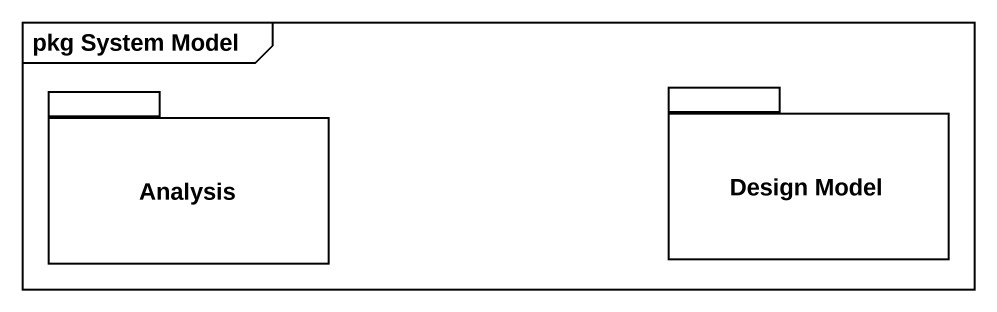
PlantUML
@startuml
mainframe pkg System Model
package Analysis {
}
package "Design Model" as Design_Model {
}
@enduml
